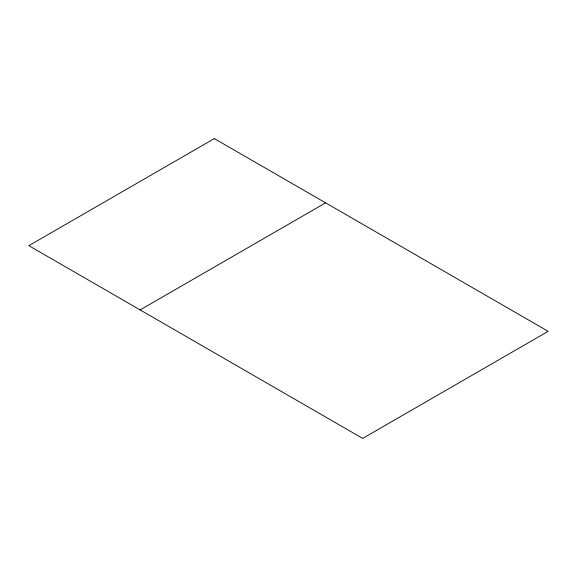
<?xml version="1.0" encoding="UTF-8"?>
<svg xmlns="http://www.w3.org/2000/svg" width="577" height="577" viewBox="0 0 577 577"><rect width="100%" height="100%" fill="white"/><g stroke="black" fill="none" stroke-linecap="round" stroke-linejoin="round"><path stroke-width="0.87" d="M140.124 309.914L325.594 202.837M214.312 138.595L28.85 245.672L362.688 438.405L548.15 331.328L214.312 138.595"/></g></svg>
